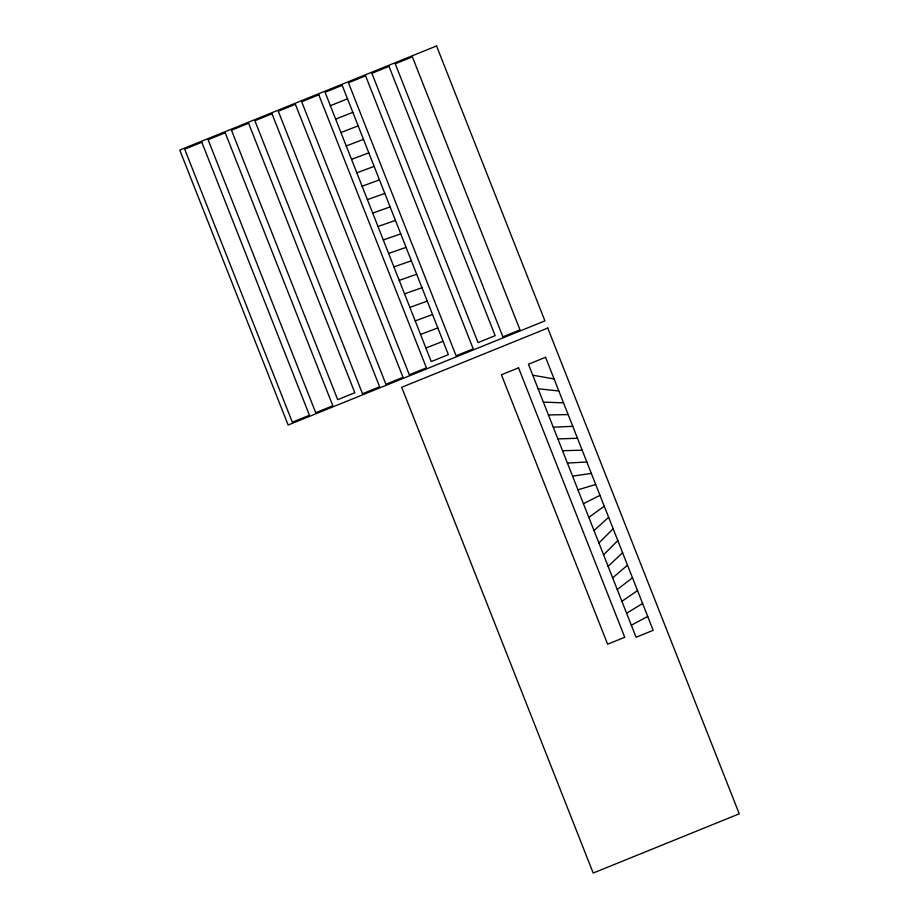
<?xml version="1.0" encoding="UTF-8"?>
<svg xmlns="http://www.w3.org/2000/svg" width="919" height="919" viewBox="0 0 919 919"><rect width="100%" height="100%" fill="white"/><g stroke="black" fill="none" stroke-linecap="round" stroke-linejoin="round"><path stroke-width="1.38" d="M603.576 554.823L617.809 540.567M598.901 542.968L613.157 528.758M608.125 566.357L622.6 552.721M593.996 530.504L608.642 517.305M612.663 577.867L627.505 565.162M617.246 589.504L632.49 577.81M588.815 517.363L604.265 506.208M621.899 601.302L637.545 590.607M626.597 613.214L642.622 603.507M631.33 625.219L647.723 616.442M583.427 503.692L599.981 495.341M330.369 105.696L347.508 98.827M335.665 119.125L352.839 112.325M425.888 348.025L443.084 341.282M340.949 132.543L358.157 125.846M346.233 145.96L363.487 139.366M420.546 334.459L437.823 327.911M351.529 159.378L368.818 152.876M356.813 172.795L374.148 166.396M415.204 320.915L432.539 314.516M362.109 186.212L379.478 179.906M409.874 307.383L427.255 301.122M367.393 199.63L384.797 193.415M404.544 293.873L421.97 287.704M372.689 213.07L390.127 206.924M399.225 280.375L416.675 274.276M377.985 226.511L395.446 220.411M383.292 239.951L400.753 233.897M388.599 253.414L406.072 247.36M393.906 266.889L411.379 260.824M577.948 489.816L595.707 484.474M572.56 476.134L591.342 473.423M567.402 463.05L586.839 461.993M553.261 427.197L572.778 426.336M557.902 438.949L577.477 438.237M562.543 450.724L582.187 450.195M548.436 414.951L568.149 414.584M543.37 402.108L563.519 402.844M538.12 388.771L558.844 390.977M532.767 375.193L554.1 378.961M436.536 45.95L179.756 150.084L288.141 425.026L544.921 320.892L436.536 45.95M201.824 142.25L184.696 149.188L292.334 422.212L309.45 415.273L201.824 142.25M225.212 132.761L208.096 139.699L315.722 412.723L332.839 405.784L225.212 132.761M248.612 123.272L231.496 130.211L337.71 399.662L354.826 392.723L248.612 123.272M272.001 113.784L254.885 120.734L362.511 393.746L379.639 386.807L272.001 113.784M295.401 104.295L278.285 111.245L385.911 384.257L403.027 377.318L295.401 104.295M318.801 94.806L301.673 101.756L409.311 374.768L426.427 367.83L318.801 94.806M342.19 85.329L325.073 92.268L431.241 361.581L448.357 354.642L342.19 85.329M365.59 75.84L348.462 82.779L456.1 355.802L473.216 348.852L365.59 75.84M388.99 66.34L371.873 73.29L478.041 342.603L495.157 335.665L388.99 66.34M412.378 56.863L395.25 63.802L502.888 336.825L520.005 329.875L412.378 56.863M547.747 328.06L401.706 387.29L593.192 873.05L739.244 813.82L547.747 328.06M518.534 367.83L501.418 374.78L607.631 644.219L624.748 637.281L518.534 367.83M545.564 357.296L528.448 364.246L636.074 637.258L653.191 630.319L545.564 357.296"/></g></svg>
